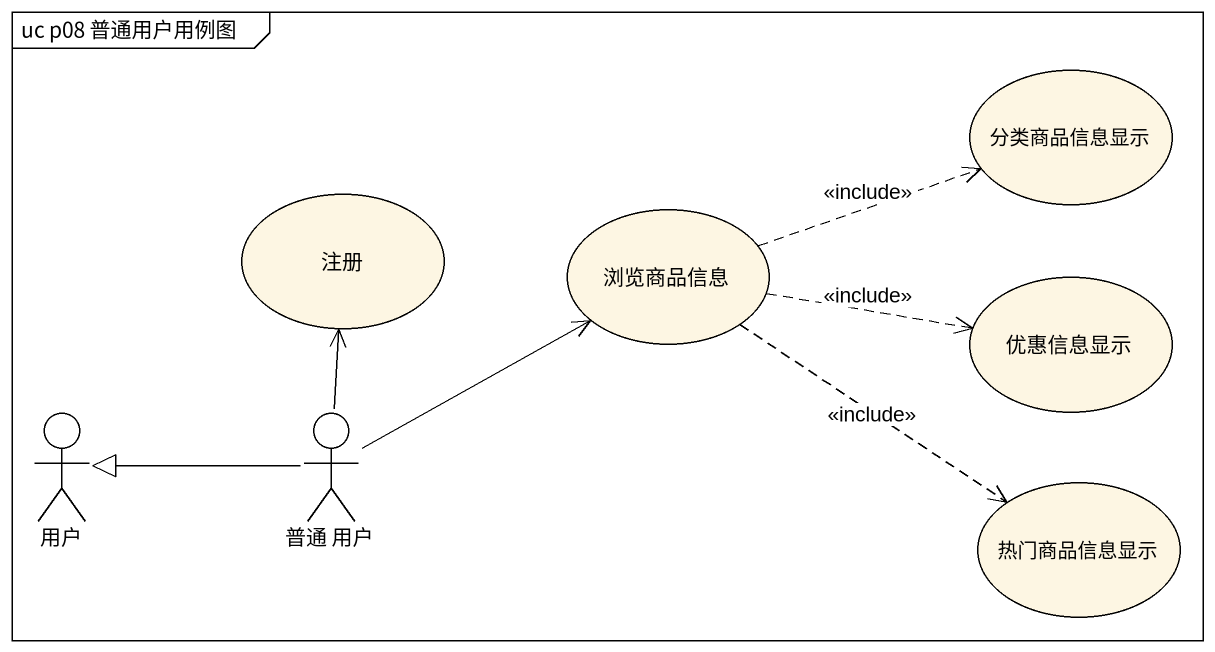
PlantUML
@startuml
mainframe uc p08 普通用户用例图
usecase 分类商品信息显示
usecase 注册
usecase 浏览商品信息
usecase 优惠信息显示
actor 用户
actor "普通 用户" as 普通_用户
usecase 热门商品信息显示
浏览商品信息 .right.> 分类商品信息显示 : <<include>>
浏览商品信息 .right.> 优惠信息显示 : <<include>>
浏览商品信息 ..> 热门商品信息显示 : <<include>>
普通_用户 -up-> 注册
普通_用户 -up-> 浏览商品信息
普通_用户 -left-|> 用户
@enduml
